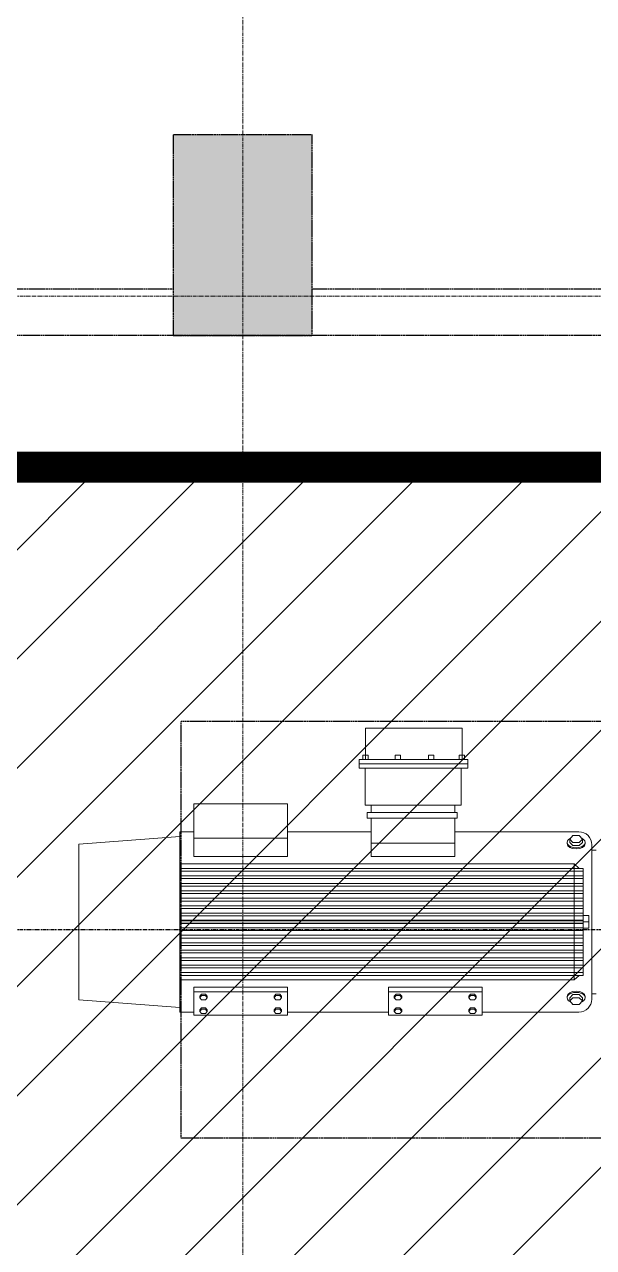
# Model space of a CAD drawing. Header units: inches. Extents: x 0 to 235202, y 0 to 184293.
# Drawn here: x 158795 to 160637, y 130362 to 134322 of the extents above; entities that cross this region are included whole.
import ezdxf
from ezdxf.enums import TextEntityAlignment as Align

# ---------------------------------------------------------------- set-up
doc = ezdxf.new("R2010")
doc.units = ezdxf.units.IN
doc.header["$MEASUREMENT"] = 0
for name, pattern in [('CENTER', [2, 1.25, -0.25, 0.25, -0.25]), ('HIDDEN', [0.375, 0.25, -0.125]), ('PHANTOM2', [1.25, 0.625, -0.125, 0.125, -0.125, 0.125, -0.125])]:
    doc.linetypes.add(name, pattern=pattern)
doc.layers.add('.5', color=8, linetype='Continuous', lineweight=0)
doc.layers.add('DIM', color=251, linetype='Continuous', lineweight=0)
for name, color, linetype in [('71-12459_XREF-T-BLK_A1$0$BORDER', 6, 'Continuous'), ('GRID_TXT45', 4, 'Continuous'), ('M-HVAC-EQPM-NEW', 5, 'Continuous'), ('M-X-BKGD', 8, 'Continuous'), ('WINDOW ELEV', 3, 'Continuous')]:
    doc.layers.add(name, color=color, linetype=linetype)
doc.styles.add('SIMPLEX', font='simplex.shx')

# ---------------------------------------------------------------- blocks, each defined once
blk = doc.blocks.new('FLOOR PLAN REV 2')
at = {"layer": 'DIM', "linetype": 'HIDDEN', "lineweight": 25, "ltscale": 10}
h = blk.add_hatch(color=8, dxfattribs=at)
h.paths.add_polyline_path([(85251.4, 233792.2), (84801.4, 233792.2), (84801.4, 233142.2), (85251.4, 233142.2)])
h.paths.add_polyline_path([(89751.8, 233792.2), (89301.8, 233792.2), (89301.8, 233142.2), (89751.8, 233142.2)])
h.paths.add_polyline_path([(94251.8, 233792.2), (93801.8, 233792.2), (93801.8, 233142.2), (94251.8, 233142.2)])
at = {"layer": '.5', "color": 8, "linetype": 'CENTER', "ltscale": 10}
for p, q in [((85026.8, 216570.9), (85026.8, 247897.6)), ((118917.3, 233268.9), (54403.1, 233268.9))]:
    blk.add_line(p, q, dxfattribs=at)
at = {"color": 8, "linetype": 'PHANTOM2', "ltscale": 20}
blk.add_line((100766.6, 231217.3), (74313.2, 231217.3), dxfattribs=at)
at = {"layer": 'DIM', "color": 8, "linetype": 'HIDDEN', "lineweight": 25, "ltscale": 10}
for p, q in [((85251.4, 233792.2), (84801.4, 233792.2)), ((84801.4, 233792.2), (84801.4, 233142.2)), ((85251.4, 233142.2), (85251.4, 233792.2)), ((84801.4, 233292.2), (80751.8, 233292.2)), ((89301.8, 233292.2), (85251.4, 233292.2)), ((111801.8, 233142.2), (75801.8, 233142.2)), ((84801.4, 233142.2), (85251.4, 233142.2)), ((87826.4, 231892.2), (84826.4, 231892.2)), ((84826.4, 231892.2), (84826.4, 230544.7)), ((84826.4, 230544.7), (87826.4, 230544.7))]:
    blk.add_line(p, q, dxfattribs=at)
at = {"layer": 'DIM', "color": 8, "linetype": 'Continuous'}
for p, q in [((85737, 231870.3), (85423.9, 231870.3)), ((85423.9, 231870.3), (85423.9, 231769.2)), ((85737, 231769.2), (85737, 231870.3)), ((85432.4, 231783), (85415.4, 231783)), ((85415.4, 231783), (85415.4, 231769.2)), ((85432.4, 231769.2), (85432.4, 231783)), ((85537.2, 231783), (85520.2, 231783)), ((85520.2, 231783), (85520.2, 231769.2)), ((85537.2, 231769.2), (85537.2, 231783)), ((85645, 231783), (85628, 231783)), ((85628, 231783), (85628, 231769.2)), ((85645, 231769.2), (85645, 231783)), ((85727.2, 231769.2), (85727.2, 231783)), ((85727.2, 231783), (85744.2, 231783)), ((85744.2, 231783), (85744.2, 231769.2)), ((85755.7, 231769.2), (85403.9, 231769.2)), ((85403.9, 231769.2), (85403.9, 231741.1)), ((85755.7, 231755.2), (85403.9, 231755.2)), ((85403.9, 231741.1), (85755.7, 231741.1)), ((85415.4, 231769.2), (85432.4, 231769.2)), ((85733.7, 231741.1), (85423.3, 231741.1)), ((85423.3, 231741.1), (85423.3, 231621.6)), ((85423.9, 231769.2), (85737, 231769.2)), ((85520.2, 231769.2), (85537.2, 231769.2)), ((85628, 231769.2), (85645, 231769.2)), ((85744.2, 231769.2), (85727.2, 231769.2)), ((85733.7, 231621.6), (85733.7, 231741.1)), ((85755.7, 231741.1), (85755.7, 231769.2)), ((84868.4, 231625.5), (85171.7, 231625.5)), ((84868.4, 231514.4), (84868.4, 231625.5)), ((85171.7, 231625.5), (85171.7, 231514.4)), ((85423.3, 231621.6), (85733.7, 231621.6)), ((85713.3, 231621.6), (85442, 231621.6)), ((85442, 231621.6), (85442, 231597.9)), ((85713.3, 231597.9), (85713.3, 231621.6)), ((85721, 231597.9), (85429.3, 231597.9)), ((85429.3, 231597.9), (85429.3, 231579.3)), ((85429.3, 231579.3), (85721, 231579.3)), ((85442, 231597.9), (85713.3, 231597.9)), ((85442, 231498.8), (85442, 231579.3)), ((85442, 231579.3), (85713.3, 231579.3)), ((85713.3, 231579.3), (85713.3, 231498.8)), ((85721, 231579.3), (85721, 231597.9)), ((84823.2, 230951.7), (84823.2, 231535.3)), ((84823.2, 231535.3), (84868.4, 231535.3)), ((85171.7, 231535.3), (85442, 231535.3)), ((86086.5, 231535.3), (85713.3, 231535.3)), ((85713.3, 231535.3), (85842.3, 231535.3)), ((86114.7, 231535.3), (86085.6, 231535.3)), ((84823.2, 231520.2), (84496.4, 231495.6)), ((84496.4, 231495.6), (84496.4, 230991.3)), ((85171.7, 231514.4), (84868.4, 231514.4)), ((84868.4, 231514.4), (85171.7, 231514.4)), ((84868.4, 231454.7), (84868.4, 231514.4)), ((85171.7, 231514.4), (85171.7, 231454.7)), ((85713.3, 231498.8), (85442, 231498.8)), ((85713.3, 231498.8), (85442.8, 231498.8)), ((85442.8, 231498.8), (85442.8, 231454.7)), ((85713.3, 231454.7), (85713.3, 231498.8)), ((86076.3, 231496.8), (86076.3, 231500.7)), ((86085, 231511.3), (86095.4, 231522.7)), ((86085, 231500.7), (86085, 231511.3)), ((86095.4, 231500.9), (86085, 231511.3)), ((86095.4, 231490.3), (86085, 231500.7)), ((86085, 231500.7), (86085, 231500.7)), ((86095.4, 231522.7), (86116.1, 231522.7)), ((86116.1, 231500.9), (86095.4, 231500.9)), ((86116.1, 231522.7), (86126.5, 231511.3)), ((86126.5, 231511.3), (86116.1, 231500.9)), ((86126.5, 231500.7), (86116.1, 231490.3)), ((86126.5, 231500.7), (86126.5, 231511.3)), ((86126.5, 231500.7), (86126.5, 231500.7)), ((86135.3, 231496.8), (86135.3, 231500.7)), ((86156.6, 231487.6), (86156.6, 231493.4)), ((85171.7, 231454.7), (84868.4, 231454.7)), ((85442.8, 231454.7), (85713.3, 231454.7)), ((86116.1, 231490.3), (86095.4, 231490.3)), ((86099.5, 231479.9), (86099.5, 231479.9)), ((86156.6, 231476.1), (86156.6, 231487.6)), ((86156.6, 231243.5), (86156.6, 231476.1)), ((86156.6, 231476.1), (86170.2, 231476.1)), ((86099.5, 231431.5), (84823.2, 231431.5)), ((86128.3, 231416.6), (84823.2, 231416.6)), ((86099.5, 231244.1), (86099.5, 231431.5)), ((86099.5, 231431.5), (86115.8, 231416.6)), ((86128.3, 231243.5), (86128.3, 231416.6)), ((86128.3, 231407.7), (84823.2, 231407.7)), ((86128.3, 231392.4), (84823.2, 231392.4)), ((86128.3, 231383.5), (84823.2, 231383.5)), ((86128.3, 231368.2), (84823.2, 231368.2)), ((86128.3, 231359.3), (84823.2, 231359.3)), ((86128.3, 231344), (84823.2, 231344)), ((86128.3, 231335.1), (84823.2, 231335.1)), ((86128.3, 231319.8), (84823.2, 231319.8)), ((86128.3, 231310.9), (84823.2, 231310.9)), ((86128.3, 231295.6), (84823.2, 231295.6)), ((86128.3, 231286.7), (84823.2, 231286.7)), ((86128.3, 231271.5), (84823.2, 231271.5)), ((86128.3, 231262.6), (84823.2, 231262.6)), ((86146.8, 231263.7), (86128.3, 231263.7)), ((86128.3, 231263.7), (86128.3, 231243.5)), ((86146.8, 231263.7), (86128.3, 231263.7)), ((86128.3, 231263.7), (86128.3, 231243.5)), ((86146.8, 231243.5), (86146.8, 231263.7)), ((86146.8, 231243.5), (86146.8, 231263.7)), ((86128.3, 231248.6), (84823.2, 231248.6)), ((86128.3, 231247.3), (84823.2, 231247.3)), ((86128.3, 231239.7), (84823.2, 231239.7)), ((86128.3, 231238.4), (84823.2, 231238.4)), ((86128.3, 231224.4), (84823.2, 231224.4)), ((86099.5, 231242.8), (86099.5, 231055.4)), ((86128.3, 231243.5), (86128.3, 231070.4)), ((86128.3, 231243.5), (86146.8, 231243.5)), ((86128.3, 231243.5), (86146.8, 231243.5)), ((86128.3, 231223.2), (86128.3, 231243.5)), ((86128.3, 231243.5), (86146.8, 231243.5)), ((86128.3, 231223.2), (86128.3, 231243.5)), ((86128.3, 231243.5), (86146.8, 231243.5)), ((86146.8, 231223.2), (86128.3, 231223.2)), ((86146.8, 231223.2), (86128.3, 231223.2)), ((86146.8, 231243.5), (86146.8, 231223.2)), ((86146.8, 231243.5), (86146.8, 231223.2)), ((86156.6, 231243.5), (86156.6, 231010.8)), ((86128.3, 231215.5), (84823.2, 231215.5)), ((86128.3, 231200.2), (84823.2, 231200.2)), ((86128.3, 231191.3), (84823.2, 231191.3)), ((86128.3, 231176), (84823.2, 231176)), ((86128.3, 231167.1), (84823.2, 231167.1)), ((86128.3, 231151.8), (84823.2, 231151.8)), ((86128.3, 231142.9), (84823.2, 231142.9)), ((86128.3, 231127.6), (84823.2, 231127.6)), ((86128.3, 231118.7), (84823.2, 231118.7)), ((86128.3, 231103.4), (84823.2, 231103.4)), ((86128.3, 231094.5), (84823.2, 231094.5)), ((86128.3, 231079.2), (84823.2, 231079.2)), ((86128.3, 231070.4), (84823.2, 231070.4)), ((86099.5, 231055.4), (86115.8, 231070.4)), ((86099.5, 231055.4), (84823.2, 231055.4)), ((85171.7, 231032.2), (84868.4, 231032.2)), ((84868.4, 231032.2), (84868.4, 231017.3)), ((85171.7, 231017.3), (85171.7, 231032.2)), ((85801.6, 231032.2), (85498.3, 231032.2)), ((85498.3, 231032.2), (85498.3, 231017.3)), ((85801.6, 231017.3), (85801.6, 231032.2)), ((84823.2, 230966.7), (84496.4, 230991.3)), ((85171.7, 231017.3), (84868.4, 231017.3)), ((84868.4, 231017.3), (84868.4, 230941.1)), ((84868.4, 231017.3), (85171.7, 231017.3)), ((84893.5, 231010), (84887.4, 231002.6)), ((84893.5, 231005.2), (84887.4, 230997.9)), ((84887.4, 230997.9), (84887.4, 231002.6)), ((84887.4, 230997.9), (84893.5, 230991.5)), ((84905.7, 231010), (84893.5, 231010)), ((84905.7, 231005.2), (84893.5, 231005.2)), ((84893.5, 230991.5), (84905.7, 230991.5)), ((84911.8, 231002.6), (84905.7, 231010)), ((84911.8, 230997.9), (84905.7, 231005.2)), ((84905.7, 230991.5), (84911.8, 230997.9)), ((84911.8, 230997.9), (84911.8, 231002.6)), ((85128.2, 231002.6), (85134.3, 231010)), ((85128.2, 230997.9), (85134.3, 231005.2)), ((85128.2, 230997.9), (85128.2, 231002.6)), ((85134.3, 230991.5), (85128.2, 230997.9)), ((85134.3, 231010), (85146.5, 231010)), ((85134.3, 231005.2), (85146.5, 231005.2)), ((85146.5, 230991.5), (85134.3, 230991.5)), ((85146.5, 231010), (85152.6, 231002.6)), ((85146.5, 231005.2), (85152.6, 230997.9)), ((85152.6, 230997.9), (85146.5, 230991.5)), ((85152.6, 230997.9), (85152.6, 231002.6)), ((85171.7, 230941.1), (85171.7, 231017.3)), ((85801.6, 231017.3), (85498.3, 231017.3)), ((85498.3, 231017.3), (85498.3, 230941.1)), ((85498.3, 231017.3), (85801.6, 231017.3)), ((85523.5, 231010), (85517.4, 231002.6)), ((85523.5, 231005.2), (85517.4, 230997.9)), ((85517.4, 230997.9), (85517.4, 231002.6)), ((85517.4, 230997.9), (85523.5, 230991.5)), ((85535.6, 231010), (85523.5, 231010)), ((85535.6, 231005.2), (85523.5, 231005.2)), ((85523.5, 230991.5), (85535.6, 230991.5)), ((85541.7, 231002.6), (85535.6, 231010)), ((85541.7, 230997.9), (85535.6, 231005.2)), ((85535.6, 230991.5), (85541.7, 230997.9)), ((85541.7, 230997.9), (85541.7, 231002.6)), ((85758.1, 231002.6), (85764.2, 231010)), ((85758.1, 230997.9), (85764.2, 231005.2)), ((85758.1, 230997.9), (85758.1, 231002.6)), ((85764.2, 230991.5), (85758.1, 230997.9)), ((85764.2, 231010), (85776.4, 231010)), ((85764.2, 231005.2), (85776.4, 231005.2)), ((85776.4, 230991.5), (85764.2, 230991.5)), ((85776.4, 231010), (85782.5, 231002.6)), ((85776.4, 231005.2), (85782.5, 230997.9)), ((85782.5, 230997.9), (85776.4, 230991.5)), ((85782.5, 230997.9), (85782.5, 231002.6)), ((85801.6, 230941.1), (85801.6, 231017.3)), ((86076.3, 231002), (86076.3, 230998.1)), ((86095.4, 231008.5), (86085, 230998.1)), ((86085, 230998.1), (86085, 230987.4)), ((86085, 230998.1), (86085, 230998.1)), ((86095.4, 230997.8), (86085, 230987.4)), ((86085, 230987.4), (86095.4, 230976.1)), ((86116.1, 231008.5), (86095.4, 231008.5)), ((86116.1, 230997.8), (86095.4, 230997.8)), ((86126.5, 230998.1), (86116.1, 231008.5)), ((86126.5, 230987.4), (86116.1, 230997.8)), ((86116.1, 230976.1), (86126.5, 230987.4)), ((86126.5, 230998.1), (86126.5, 230987.4)), ((86126.5, 230998.1), (86126.5, 230998.1)), ((86135.3, 231002), (86135.3, 230998.1)), ((86156.6, 231010.8), (86170.2, 231010.8)), ((86156.6, 231010.8), (86156.6, 230999.3)), ((86156.6, 230999.3), (86156.6, 230993.6)), ((84868.4, 230951.7), (84823.2, 230951.7)), ((84868.4, 230941.1), (85171.7, 230941.1)), ((84893.5, 230965.8), (84887.4, 230958.4)), ((84893.5, 230961), (84887.4, 230953.6)), ((84887.4, 230953.6), (84887.4, 230958.4)), ((84887.4, 230953.6), (84893.5, 230947.3)), ((84905.7, 230965.8), (84893.5, 230965.8)), ((84905.7, 230961), (84893.5, 230961)), ((84893.5, 230947.3), (84905.7, 230947.3)), ((84911.8, 230958.4), (84905.7, 230965.8)), ((84911.8, 230953.6), (84905.7, 230961)), ((84905.7, 230947.3), (84911.8, 230953.6)), ((84911.8, 230953.6), (84911.8, 230958.4)), ((85128.2, 230958.4), (85134.3, 230965.8)), ((85128.2, 230953.6), (85134.3, 230961)), ((85128.2, 230953.6), (85128.2, 230958.4)), ((85134.3, 230947.3), (85128.2, 230953.6)), ((85134.3, 230965.8), (85146.5, 230965.8)), ((85134.3, 230961), (85146.5, 230961)), ((85146.5, 230947.3), (85134.3, 230947.3)), ((85146.5, 230965.8), (85152.6, 230958.4)), ((85146.5, 230961), (85152.6, 230953.6)), ((85152.6, 230953.6), (85146.5, 230947.3)), ((85152.6, 230953.6), (85152.6, 230958.4)), ((85498.3, 230951.7), (85171.7, 230951.7)), ((85498.3, 230941.1), (85801.6, 230941.1)), ((85523.5, 230965.8), (85517.4, 230958.4)), ((85523.5, 230961), (85517.4, 230953.6)), ((85517.4, 230953.6), (85517.4, 230958.4)), ((85517.4, 230953.6), (85523.5, 230947.3)), ((85535.6, 230965.8), (85523.5, 230965.8)), ((85535.6, 230961), (85523.5, 230961)), ((85523.5, 230947.3), (85535.6, 230947.3)), ((85541.7, 230958.4), (85535.6, 230965.8)), ((85541.7, 230953.6), (85535.6, 230961)), ((85535.6, 230947.3), (85541.7, 230953.6)), ((85541.7, 230953.6), (85541.7, 230958.4)), ((85758.1, 230958.4), (85764.2, 230965.8)), ((85758.1, 230953.6), (85764.2, 230961)), ((85758.1, 230953.6), (85758.1, 230958.4)), ((85764.2, 230947.3), (85758.1, 230953.6)), ((85764.2, 230965.8), (85776.4, 230965.8)), ((85764.2, 230961), (85776.4, 230961)), ((85776.4, 230947.3), (85764.2, 230947.3)), ((85776.4, 230965.8), (85782.5, 230958.4)), ((85776.4, 230961), (85782.5, 230953.6)), ((85782.5, 230953.6), (85776.4, 230947.3)), ((85782.5, 230953.6), (85782.5, 230958.4)), ((85852.2, 230951.7), (85801.6, 230951.7)), ((85852.2, 230951.7), (86114.7, 230951.7)), ((86114.7, 230951.7), (86085.6, 230951.7)), ((86095.4, 230976.1), (86116.1, 230976.1))]:
    blk.add_line(p, q, dxfattribs=at)
for centre, radius, start, end in [((86114.7, 231493.4), 41.9, 0, 90), ((86145.9, 231488.8), 3.25, 359.9696, 359.9696), ((86114.7, 230993.6), 41.9, 270, 360), ((86145.9, 230998.1), 3.25, 0.0304, 0.0304)]:
    blk.add_arc(centre, radius, start, end, dxfattribs=at)
at = {"layer": 'DIM', "color": 8, "linetype": 'Continuous', "extrusion": (0, 0, -1)}
for centre, major_axis, start_param, end_param in [((86105.8, 231500.7), (29.5, 0), -0.915374, 4.051923), ((86105.8, 231496.8), (-29.5, 0), 3.141593, 6.283185)]:
    blk.add_ellipse(centre, major_axis=major_axis, ratio=0.58591, start_param=start_param, end_param=end_param, dxfattribs=at)
at = {"layer": 'DIM', "color": 8, "linetype": 'Continuous'}
for centre, start_param, end_param in [((86105.8, 231002), 3.141593, 6.283185), ((86105.8, 230998.1), 2.226219, 7.193516)]:
    blk.add_ellipse(centre, major_axis=(-29.5, 0), ratio=0.58591, start_param=start_param, end_param=end_param, dxfattribs=at)
at = {"layer": 'GRID_TXT45', "color": 8, "style": 'SIMPLEX'}
for p in [(53803.1, 233267.6), (53803.1, 227018.5), (53803.1, 220768)]:
    blk.add_attdef('GRD_TXT', text='', height=450, rotation=180, dxfattribs=at).set_placement(p, align=Align.MIDDLE_CENTER)
blk = doc.blocks.new('PLAN REV 1')
at = {"layer": 'WINDOW ELEV', "color": 1}
blk.add_blockref('FLOOR PLAN REV 2', (115854.5, -22751.9), dxfattribs=at)

msp = doc.modelspace()

# ---------------------------------------------------------------- hatches: boundary and pattern name
at = {"layer": 'M-HVAC-EQPM-NEW'}
h = msp.add_hatch(dxfattribs=at)
h.set_pattern_fill('ANSI31', color=8, scale=2000)
h.set_pattern_definition([(45, (-41380.03, -77074.9), (-176.7767, 176.7767), [])])
h.paths.add_polyline_path([(148917.3, 132888.6), (189081.7, 132888.6), (189081.7, 127797), (176827.3, 127797), (176827.3, 129426.6), (148917.3, 129426.6)])

# ---------------------------------------------------------------- linework, layer by layer
at = {"layer": '71-12459_XREF-T-BLK_A1$0$BORDER', "color": 1, "linetype": 'HIDDEN', "ltscale": 30, "const_width": 100, "flags": 128}
msp.add_lwpolyline([(148917.3, 132888.6), (189081.7, 132888.6), (189081.7, 127797), (176827.3, 127797), (176827.3, 129426.6), (148917.3, 129426.6)], close=True, dxfattribs=at)

# ---------------------------------------------------------------- block references
at = {"layer": 'M-X-BKGD', "color": 8}
msp.add_blockref('PLAN REV 1', (-41380, -77074.9), dxfattribs=at)

doc.saveas('drawing.dxf')
